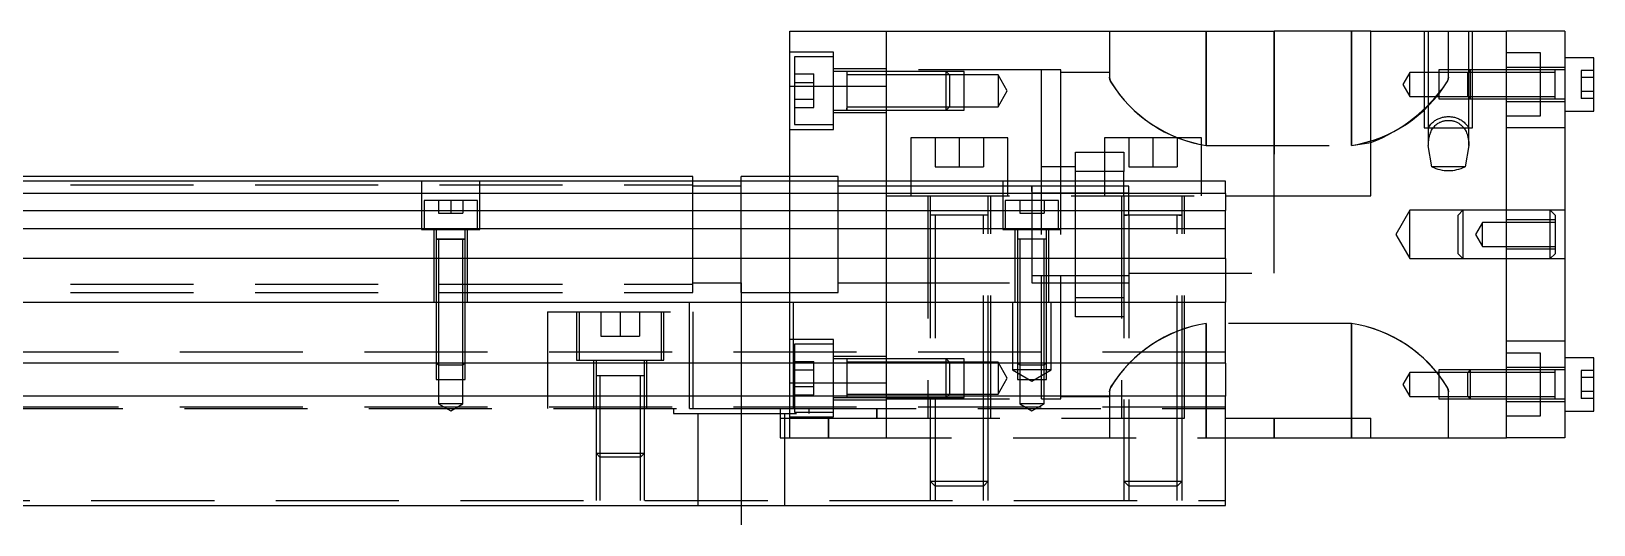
# Model space of a CAD drawing. Extents: x -10 to 660, y -255 to 102.
# Drawn here: x 336.7 to 498, y -223.3 to -172.3 of the extents above; entities that cross this region are included whole.
import ezdxf

# ---------------------------------------------------------------- set-up
doc = ezdxf.new("R2010")
doc.units = 0
doc.linetypes.add('CENTER', pattern=[50.8, 31.75, -6.35, 6.35, -6.35])
doc.linetypes.add('DASHED', pattern=[19.05, 12.7, -6.35])
doc.layers.get('0').update_dxf_attribs({"linetype": 'CONTINUOUS'})
doc.layers.add('CENTER', color=1, linetype='CENTER')

msp = doc.modelspace()

# ---------------------------------------------------------------- linework, layer by layer
at = {"color": 7, "linetype": 'CONTINUOUS'}
for p, q in [((415, -172.31), (425, -172.31)), ((415, -177.98029), (415, -172.31)), ((425, -172.31), (465, -172.31)), ((425, -187.81), (425, -172.31)), ((465, -189.31), (465, -172.31)), ((475, -172.31), (465, -172.31)), ((475, -189.31), (475, -172.31)), ((475, -172.31), (489, -172.31)), ((495, -172.31), (489, -172.31)), ((489, -214.31), (489, -172.31)), ((495, -172.31), (495, -214.31)), ((498, -175.06), (495, -175.06)), ((498, -180.56), (498, -175.06)), ((415, -177.98029), (425, -177.98029)), ((415, -187.81), (415, -177.98029)), ((495, -180.56), (498, -180.56)), ((437.5, -183.31), (427.5, -183.31)), ((427.5, -183.31), (427.5, -187.81)), ((437.5, -187.81), (437.5, -183.31)), ((457.5, -183.31), (447.5, -183.31)), ((447.5, -183.31), (447.5, -187.81)), ((457.5, -187.81), (457.5, -183.31)), ((405, -187.31), (323.5, -187.31)), ((460, -187.81), (323.5, -187.81)), ((405, -187.81), (405, -187.31)), ((410, -187.81), (410, -187.31)), ((415, -187.31), (410, -187.31)), ((440, -188.309994), (440, -189.31)), ((460, -189.062272), (460, -187.81)), ((460, -189.062272), (323.5, -189.062272)), ((441, -189.06), (440, -189.06)), ((440, -189.31), (440, -189.81)), ((444.5, -189.06), (441, -189.06)), ((447.5, -189.06), (444.5, -189.06)), ((449.5, -189.06), (447.5, -189.06)), ((450, -189.06), (449.5, -189.06)), ((460, -189.062272), (460, -190.83668)), ((460, -189.31), (475, -189.31)), ((323.5, -190.83668), (460, -190.83668)), ((440, -191.11), (440, -192.81)), ((455.500006, -191.31), (449.499994, -191.31)), ((455.500006, -191.31), (449.499994, -191.31)), ((455.500006, -191.31), (449.499994, -191.31)), ((460, -192.733076), (460, -190.83668)), ((460, -192.733076), (323.5, -192.733076)), ((440, -192.81), (440, -193.510038)), ((460, -195.787372), (460, -192.733076)), ((441.500006, -193.81), (439.998804, -193.81)), ((441.500006, -193.81), (441, -193.81)), ((460, -195.787372), (323.5, -195.787372)), ((460, -195.787372), (460, -200.31)), ((440, -197.56), (450, -197.56)), ((0, -200.31), (460, -200.31)), ((460, -206.61), (460, -200.31)), ((498, -206.06), (495, -206.06)), ((498, -211.56), (498, -206.06)), ((460, -206.61), (0, -206.61)), ((460, -206.61), (460, -210.01)), ((460, -210.01), (0, -210.01)), ((460, -221.31), (460, -210.01)), ((460, -212.31), (475, -212.31)), ((465, -214.31), (465, -212.31)), ((475, -214.31), (475, -212.31)), ((495, -211.56), (498, -211.56)), ((460, -214.31), (465, -214.31)), ((465, -214.31), (475, -214.31)), ((475, -214.31), (489, -214.31)), ((495, -214.31), (489, -214.31)), ((0, -221.31), (460, -221.31))]:
    msp.add_line(p, q, dxfattribs=at)
at = {"color": 3, "linetype": 'DASHED'}
for p, q in [((448, -172.31), (448, -177.044622)), ((458, -184.114212), (458, -172.31)), ((458, -172.31), (458, -184.114212)), ((465, -172.31), (465, -189.31)), ((473, -172.31), (473, -184.114212)), ((473, -184.114212), (473, -172.31)), ((480.500006, -172.31), (480.500006, -182.31)), ((480.9, -172.31), (485.1, -172.31)), ((480.9, -172.31), (480.9, -182.31)), ((483, -177.044622), (483, -172.31)), ((485.1, -182.31), (485.1, -172.31)), ((485.499994, -182.31), (485.499994, -172.31)), ((419.5, -174.460758), (415, -174.460758)), ((415.5, -174.960758), (415.5, -178.460758)), ((419.5, -174.960758), (415.5, -174.960758)), ((419.5, -182.460758), (419.5, -174.460758)), ((492.5, -174.56), (489, -174.56)), ((492.5, -181.06), (492.5, -174.56)), ((415.5, -176.728706), (417.5, -176.728706)), ((417.5, -177.594732), (417.5, -176.728706)), ((425, -176.210758), (419.5, -176.210758)), ((420.9, -176.460758), (419.5, -176.460758)), ((420.9, -176.460758), (420.895, -176.460758)), ((420.9, -176.460752), (420.9, -180.460762)), ((420.9, -176.460752), (420.9, -180.460762)), ((420.9, -176.460752), (420.9, -176.810758)), ((420.9, -176.460758), (420.9, -176.677426)), ((420.905, -176.460758), (420.9, -176.460758)), ((425, -176.460758), (420.9, -176.460758)), ((420.9, -176.677426), (420.9, -178.460758)), ((420.9, -176.810758), (420.9, -178.327714)), ((425, -176.810758), (420.9, -176.810758)), ((441, -176.31), (425, -176.31)), ((431.15, -176.460758), (425, -176.460758)), ((431.15, -176.460762), (425, -176.460762)), ((431.5, -176.810758), (425, -176.810758)), ((431.15, -178.460758), (431.15, -176.460758)), ((431.5, -176.810758), (431.15, -176.460758)), ((433, -176.460762), (431.15, -176.460762)), ((431.5, -176.810758), (431.5, -178.460758)), ((433, -176.810758), (431.5, -176.810758)), ((433, -180.460752), (433, -176.460762)), ((436.5, -176.810758), (433, -176.810758)), ((436.5, -176.810758), (436.5, -178.460758)), ((437.452628, -178.460758), (436.5, -176.810758)), ((441, -187.81), (441, -176.31)), ((443, -176.31), (441, -176.31)), ((443, -187.81), (443, -176.31)), ((448, -176.56), (443, -176.56)), ((448, -177.044622), (448.03311, -177.266202)), ((448.0406, -177.292522), (448, -177.044622)), ((448.03311, -177.266202), (448.13006, -177.52654)), ((448.159074, -177.587602), (448.0406, -177.292522)), ((479, -176.56), (478.278312, -177.81)), ((479, -179.06), (479, -176.56)), ((482, -176.56), (479, -176.56)), ((482, -176.310006), (482, -179.309994)), ((485.25, -176.310006), (482, -176.310006)), ((485, -176.56), (482, -176.56)), ((482.840926, -177.587602), (482.9594, -177.292522)), ((482.96689, -177.266202), (482.86994, -177.52654)), ((482.9594, -177.292522), (483, -177.044622)), ((483, -177.044622), (482.96689, -177.266202)), ((485.25, -176.31), (485, -176.56)), ((485, -179.06), (485, -176.56)), ((489, -176.56), (485, -176.56)), ((485.25, -176.31), (485.25, -179.31)), ((489, -176.31), (485.25, -176.31)), ((489, -176.310006), (485.25, -176.310006)), ((495, -176.06), (489, -176.06)), ((494, -176.31), (489, -176.31)), ((494, -176.56), (489, -176.56)), ((494, -176.31), (493.995, -176.31)), ((494, -177.81), (494, -176.309994)), ((494, -179.310006), (494, -176.309994)), ((494, -177.679962), (494, -176.309994)), ((494, -176.434678), (494, -176.31)), ((494.005, -176.31), (494, -176.31)), ((495, -176.31), (494, -176.31)), ((494, -177.679964), (494, -176.434678)), ((496.7, -176.366624), (496.7, -177.088312)), ((498, -176.366624), (496.7, -176.366624)), ((498, -177.088312), (496.7, -177.088312)), ((496.7, -177.088312), (496.7, -178.531688)), ((415.5, -177.594732), (417.5, -177.594732)), ((415.5, -178.460758), (415.5, -181.960758)), ((417.5, -179.326782), (417.5, -177.594732)), ((420.9, -178.327714), (420.9, -178.593802)), ((420.9, -178.460758), (420.9, -180.460762)), ((420.9, -178.460758), (420.9, -180.460762)), ((420.9, -178.460758), (420.9, -180.24405)), ((420.9, -178.593802), (420.9, -180.110758)), ((431.15, -180.460758), (431.15, -178.460758)), ((431.5, -178.460758), (431.5, -180.110758)), ((436.5, -178.460758), (436.5, -180.110758)), ((436.5, -180.110758), (437.452628, -178.460758)), ((478.278312, -177.81), (479, -179.06)), ((494, -177.813062), (494, -177.679962)), ((494, -177.813062), (494, -177.679964)), ((494, -179.310006), (494, -177.813062)), ((494, -178.010046), (494, -177.813062)), ((494, -179.18533), (494, -178.010046)), ((498, -178.531688), (496.7, -178.531688)), ((496.7, -178.531688), (496.7, -179.253376)), ((415.5, -179.326782), (417.5, -179.326782)), ((415.5, -180.192808), (417.5, -180.192808)), ((417.5, -180.192808), (417.5, -179.326782)), ((419.5, -180.460758), (420.905, -180.460758)), ((420.895, -180.460758), (425, -180.460758)), ((420.9, -180.110758), (425, -180.110758)), ((420.9, -180.24405), (420.9, -180.460758)), ((420.9, -180.24405), (420.9, -180.460758)), ((420.9, -180.460758), (420.9, -180.24409)), ((420.9, -180.460758), (420.9, -180.24409)), ((425, -180.110758), (431.5, -180.110758)), ((425, -180.460752), (431.15, -180.460752)), ((425, -180.460758), (431.15, -180.460758)), ((431.15, -180.460758), (431.5, -180.110758)), ((431.15, -180.460752), (433, -180.460752)), ((431.5, -180.110758), (433, -180.110758)), ((433, -180.110758), (436.5, -180.110758)), ((479, -179.06), (482, -179.06)), ((482, -179.06), (485, -179.06)), ((482, -179.309994), (485.25, -179.309994)), ((485, -179.06), (489, -179.06)), ((485, -179.06), (485.25, -179.31)), ((485.25, -179.309994), (489, -179.309994)), ((485.25, -179.31), (489, -179.31)), ((489, -179.06), (494, -179.06)), ((489, -179.31), (494, -179.31)), ((489, -179.56), (495, -179.56)), ((493.995, -179.31), (494, -179.31)), ((494, -179.31), (494, -179.18533)), ((494, -179.31), (494.005, -179.31)), ((494, -179.31), (495, -179.31)), ((498, -179.253376), (496.7, -179.253376)), ((415.5, -181.960758), (419.5, -181.960758)), ((419.5, -180.710758), (425, -180.710758)), ((480.907628, -182.31), (480.969086, -182.20795)), ((480.969086, -182.20795), (481.036096, -182.108238)), ((481.036096, -182.108238), (481.108724, -182.01125)), ((481.108724, -182.01125), (481.18703, -181.91737)), ((481.18703, -181.91737), (481.271082, -181.826986)), ((481.271082, -181.826986), (481.360942, -181.74048)), ((481.360942, -181.74048), (481.456672, -181.658242)), ((481.406876, -182.31), (481.472652, -182.226722)), ((481.456672, -181.658242), (481.530808, -181.600758)), ((481.472652, -182.226722), (481.54368, -182.146042)), ((481.530808, -181.600758), (481.608482, -181.545662)), ((481.54368, -182.146042), (481.619948, -182.0684)), ((481.608482, -181.545662), (481.689542, -181.493172)), ((481.619948, -182.0684), (481.70144, -181.99423)), ((481.689542, -181.493172), (481.773834, -181.44351)), ((481.70144, -181.99423), (481.788144, -181.923974)), ((481.773834, -181.44351), (481.861204, -181.396894)), ((481.788144, -181.923974), (481.880046, -181.858064)), ((481.861204, -181.396894), (481.951502, -181.353544)), ((481.880046, -181.858064), (481.954118, -181.810656)), ((481.951502, -181.353544), (482.044572, -181.313684)), ((481.954118, -181.810656), (482.03135, -181.766094)), ((482.03135, -181.766094), (482.111578, -181.724638)), ((482.044572, -181.313684), (482.12908, -181.281524)), ((482.111578, -181.724638), (482.175344, -181.694968)), ((482.12908, -181.281524), (482.216032, -181.252168)), ((482.175344, -181.694968), (482.240858, -181.667316)), ((482.216032, -181.252168), (482.305116, -181.225736)), ((482.240858, -181.667316), (482.307978, -181.6418)), ((482.305116, -181.225736), (482.396024, -181.202342)), ((482.307978, -181.6418), (482.376556, -181.618542)), ((482.376556, -181.618542), (482.444896, -181.598084)), ((482.396024, -181.202342), (482.488448, -181.182106)), ((482.444896, -181.598084), (482.514554, -181.579902)), ((482.488448, -181.182106), (482.582076, -181.165144)), ((482.514554, -181.579902), (482.585318, -181.564088)), ((482.582076, -181.165144), (482.6766, -181.151574)), ((482.585318, -181.564088), (482.656978, -181.55073)), ((482.656978, -181.55073), (482.732334, -181.539516)), ((482.6766, -181.151574), (482.77171, -181.141514)), ((482.732334, -181.539516), (482.808494, -181.531048)), ((482.77171, -181.141514), (482.864904, -181.135142)), ((482.808494, -181.531048), (482.885162, -181.525372)), ((482.864904, -181.135142), (482.958756, -181.1321)), ((482.885162, -181.525372), (482.96204, -181.522534)), ((482.958756, -181.1321), (483.052902, -181.132368)), ((482.96204, -181.522534), (483.025968, -181.522356)), ((483.025968, -181.522356), (483.089908, -181.524142)), ((483.052902, -181.132368), (483.146974, -181.135924)), ((483.089908, -181.524142), (483.15368, -181.527882)), ((483.146974, -181.135924), (483.240604, -181.14275)), ((483.15368, -181.527882), (483.21711, -181.53356)), ((483.21711, -181.53356), (483.282064, -181.541436)), ((483.240604, -181.14275), (483.333426, -181.152822)), ((483.282064, -181.541436), (483.346536, -181.551334)), ((483.333426, -181.152822), (483.425072, -181.16612)), ((483.346536, -181.551334), (483.410354, -181.563204)), ((483.410354, -181.563204), (483.473348, -181.576996)), ((483.425072, -181.16612), (483.52405, -181.18437)), ((483.473348, -181.576996), (483.552576, -181.597398)), ((483.52405, -181.18437), (483.621698, -181.206386)), ((483.552576, -181.597398), (483.630374, -181.620842)), ((483.621698, -181.206386), (483.717682, -181.232008)), ((483.630374, -181.620842), (483.706522, -181.647168)), ((483.706522, -181.647168), (483.780796, -181.676218)), ((483.717682, -181.232008), (483.811672, -181.261076)), ((483.780796, -181.676218), (483.852978, -181.70783)), ((483.811672, -181.261076), (483.90333, -181.29343)), ((483.852978, -181.70783), (483.922846, -181.741844)), ((483.90333, -181.29343), (483.992326, -181.32891)), ((483.922846, -181.741844), (483.993214, -181.779754)), ((483.992326, -181.32891), (484.085662, -181.37077)), ((483.993214, -181.779754), (484.061216, -181.820088)), ((484.061216, -181.820088), (484.126752, -181.862668)), ((484.085662, -181.37077), (484.176062, -181.416126)), ((484.126752, -181.862668), (484.189732, -181.907316)), ((484.176062, -181.416126), (484.263364, -181.46475)), ((484.189732, -181.907316), (484.272016, -181.97174)), ((484.263364, -181.46475), (484.347404, -181.51641)), ((484.272016, -181.97174), (484.34967, -182.039612)), ((484.347404, -181.51641), (484.428022, -181.570876)), ((484.34967, -182.039612), (484.42265, -182.110546)), ((484.42265, -182.110546), (484.482862, -182.17506)), ((484.428022, -181.570876), (484.505054, -181.627916)), ((484.482862, -182.17506), (484.539674, -182.241612)), ((484.505054, -181.627916), (484.608234, -181.712994)), ((484.539674, -182.241612), (484.593124, -182.31)), ((484.608234, -181.712994), (484.70488, -181.80296)), ((484.70488, -181.80296), (484.795058, -181.897352)), ((484.795058, -181.897352), (484.87883, -181.995712)), ((484.87883, -181.995712), (484.956264, -182.097578)), ((484.956264, -182.097578), (485.027422, -182.202494)), ((485.027422, -182.202494), (485.092372, -182.31)), ((489, -181.06), (492.5, -181.06)), ((415, -182.460758), (419.5, -182.460758)), ((430, -183.31), (430, -186.31)), ((432.5, -183.31), (432.5, -186.31)), ((435, -183.31), (435, -186.31)), ((450, -183.31), (450, -186.31)), ((452.5, -183.31), (452.5, -186.31)), ((455, -183.31), (455, -186.31)), ((473, -184.114212), (475.000156, -183.8137)), ((480.500006, -182.31), (485.499994, -182.31)), ((480.9, -182.31), (480.9, -184.115886)), ((481.13103, -182.800114), (481.252108, -182.54899)), ((481.252108, -182.54899), (481.406876, -182.31)), ((484.593124, -182.31), (484.655346, -182.397862)), ((484.655346, -182.397862), (484.712702, -182.488234)), ((484.712702, -182.488234), (484.765332, -182.58083)), ((484.765332, -182.58083), (484.813372, -182.675362)), ((484.813372, -182.675362), (484.8719, -182.80724)), ((484.8719, -182.80724), (484.92278, -182.9422)), ((484.92278, -182.9422), (484.966392, -183.079764)), ((484.966392, -183.079764), (485.010876, -183.252894)), ((485.010876, -183.252894), (485.045674, -183.429318)), ((485.045674, -183.429318), (485.071382, -183.608488)), ((485.071382, -183.608488), (485.0886, -183.789854)), ((485.0886, -183.789854), (485.099466, -184.041366)), ((485.1, -184.115234), (485.1, -182.31)), ((495, -182.31), (489, -182.31)), ((444.5, -184.81), (447.5, -184.81)), ((444.5, -186.81), (444.5, -184.81)), ((447.5, -184.81), (449.5, -184.81)), ((449.5, -184.81), (449.5, -186.81)), ((458, -184.114212), (473, -184.114212)), ((481.28872, -186.31), (480.9, -184.115388)), ((485.1, -184.114916), (484.71128, -186.31)), ((485.099466, -184.041366), (485.1, -184.114916)), ((485.1, -184.115886), (485.1, -184.115234)), ((430, -186.31), (432.5, -186.31)), ((432.5, -186.31), (435, -186.31)), ((444.5, -186.31), (441, -186.31)), ((447.5, -186.81), (444.5, -186.81)), ((444.5, -187.81), (444.5, -186.81)), ((449.5, -186.81), (447.5, -186.81)), ((449.5, -187.81), (449.5, -186.81)), ((450, -186.31), (452.5, -186.31)), ((452.5, -186.31), (455, -186.31)), ((484.71128, -186.31), (481.28872, -186.31)), ((55, -188.185), (405, -188.185)), ((377, -187.81), (377, -192.81)), ((383, -192.81), (383, -187.81)), ((405, -193.31), (405, -187.81)), ((410, -188.31), (405, -188.31)), ((410, -193.31), (410, -187.81)), ((420, -187.31), (415, -187.31)), ((415, -200.31), (415, -187.81)), ((420, -187.81), (420, -187.31)), ((420, -193.31), (420, -187.81)), ((425, -188.31), (420, -188.31)), ((425, -189.31), (425, -187.81)), ((427.5, -188.31), (425, -188.31)), ((427.5, -187.81), (427.5, -189.31)), ((437.5, -188.31), (427.5, -188.31)), ((437, -187.81), (437, -192.81)), ((437.5, -189.31), (437.5, -187.81)), ((440, -188.31), (437.5, -188.31)), ((440, -188.31), (439.995, -188.31)), ((440, -188.31), (440, -188.874922)), ((440, -188.311002), (440, -188.31)), ((441, -188.31), (440, -188.31)), ((440.005, -188.31), (440, -188.31)), ((440, -188.874038), (440, -188.311002)), ((441, -189.31), (441, -187.81)), ((444.5, -188.31), (441, -188.31)), ((443, -192.81), (443, -187.81)), ((444.5, -189.31), (444.5, -187.81)), ((447.5, -188.31), (444.5, -188.31)), ((447.5, -187.81), (447.5, -189.31)), ((449.5, -188.31), (447.5, -188.31)), ((449.5, -189.31), (449.5, -187.81)), ((450, -188.31), (449.5, -188.31)), ((450, -189.31), (450, -188.31)), ((457.5, -189.31), (457.5, -187.81)), ((382.75, -189.81), (377.25, -189.81)), ((377.25, -189.81), (377.25, -192.81)), ((378.75, -189.81), (378.75, -191.11)), ((380, -189.81), (380, -191.11)), ((381.25, -189.81), (381.25, -191.11)), ((382.75, -192.81), (382.75, -189.81)), ((425, -200.31), (425, -189.31)), ((425, -189.31), (460, -189.31)), ((429.25, -189.31), (429.25, -212.31)), ((429.5, -189.31), (429.5, -191.31)), ((435.5, -191.31), (435.5, -189.31)), ((435.75, -212.31), (435.75, -189.31)), ((442.75, -189.81), (437.25, -189.81)), ((437.25, -189.81), (437.25, -192.81)), ((438.75, -189.81), (438.75, -191.11)), ((440, -188.874922), (440, -189.309226)), ((440, -189.309226), (440, -189.709154)), ((440, -189.81), (440, -191.11)), ((441, -189.81), (441, -189.31)), ((441, -192.81), (441, -189.81)), ((441.25, -189.81), (441.25, -191.11)), ((442.75, -192.81), (442.75, -189.81)), ((444.5, -199.81), (444.5, -189.31)), ((449.25, -189.31), (449.25, -212.31)), ((449.5, -189.31), (449.5, -191.31)), ((450, -191.31), (450, -189.31)), ((455.5, -191.31), (455.5, -189.31)), ((455.75, -212.31), (455.75, -189.31)), ((465, -193.31), (465, -189.31)), ((378.75, -191.11), (380, -191.11)), ((380, -191.11), (381.25, -191.11)), ((435.500006, -191.31), (429.499994, -191.31)), ((429.5, -191.305), (429.5, -191.31)), ((429.849602, -191.31), (429.5, -191.31)), ((429.5, -191.31), (429.5, -212.31)), ((429.5, -191.31), (429.5, -191.315)), ((435.15035, -191.31), (429.849602, -191.31)), ((430, -191.31), (430, -212.31)), ((435, -212.31), (435, -191.31)), ((435.5, -191.31), (435.15035, -191.31)), ((435.5, -191.31), (435.5, -191.305)), ((435.5, -212.31), (435.5, -191.31)), ((435.5, -191.315), (435.5, -191.31)), ((438.75, -191.11), (440, -191.11)), ((440, -191.11), (441.25, -191.11)), ((440, -191.209918), (440, -192.809894)), ((449.5, -191.305), (449.5, -191.31)), ((449.5, -191.31), (449.84965, -191.31)), ((449.849602, -191.31), (449.5, -191.31)), ((449.5, -191.31), (449.5, -212.31)), ((449.5, -191.31), (449.5, -191.315)), ((455.15035, -191.31), (449.849602, -191.31)), ((450, -191.31), (450, -212.31)), ((455, -212.31), (455, -191.31)), ((455.150204, -191.31), (455.5, -191.31)), ((455.5, -191.31), (455.15035, -191.31)), ((455.5, -191.31), (455.5, -191.305)), ((455.5, -212.31), (455.5, -191.31)), ((455.5, -191.315), (455.5, -191.31)), ((479, -190.81), (477.556624, -193.31)), ((479, -195.81), (479, -190.81)), ((484.5, -190.81), (479, -190.81)), ((484.5, -190.81), (484, -191.31)), ((484, -195.31), (484, -191.31)), ((484.5, -190.81), (484.5, -195.81)), ((489, -190.81), (484.5, -190.81)), ((493.5, -190.81), (489, -190.81)), ((494, -191.810006), (489, -191.810006)), ((493.5, -195.81), (493.5, -190.81)), ((494, -191.31), (493.5, -190.81)), ((495, -190.81), (493.5, -190.81)), ((494, -191.31), (494, -195.31)), ((377, -192.81), (383, -192.81)), ((378.25, -192.81), (378.25, -200.31)), ((378.5, -192.81), (378.5, -193.81)), ((381.5, -193.81), (381.5, -192.81)), ((381.75, -200.31), (381.75, -192.81)), ((405, -199.31), (405, -193.31)), ((410, -199.31), (410, -193.31)), ((420, -199.31), (420, -193.31)), ((437, -192.81), (443, -192.81)), ((438.25, -192.81), (438.25, -200.31)), ((438.5, -192.81), (438.5, -193.81)), ((440, -192.809894), (440, -193.109992)), ((440, -193.109992), (440, -193.510036)), ((440, -193.510036), (440, -197.74509)), ((440, -193.510038), (440, -198.310006)), ((441, -193.31), (441, -192.81)), ((441, -210.31), (441, -193.31)), ((441.5, -193.81), (441.5, -192.81)), ((441.75, -200.31), (441.75, -192.81)), ((443, -193.31), (443, -192.81)), ((443, -210.31), (443, -193.31)), ((465, -197.31), (465, -193.31)), ((477.556624, -193.31), (479, -195.81)), ((486.5, -192.06), (485.778312, -193.31)), ((485.778312, -193.31), (486.5, -194.56)), ((486.5, -194.56), (486.5, -192.06)), ((489, -192.06), (486.5, -192.06)), ((494, -192.06), (489, -192.06)), ((379.998804, -193.81), (378.499994, -193.81)), ((381.500006, -193.81), (378.499994, -193.81)), ((379.998804, -193.81), (378.499994, -193.81)), ((378.5, -193.805), (378.5, -193.81)), ((378.624678, -193.81), (378.5, -193.81)), ((378.5, -193.81), (378.62467, -193.81)), ((378.624678, -193.81), (378.5, -193.81)), ((378.5, -193.81), (378.5, -193.815)), ((378.5, -193.81), (378.5, -200.31)), ((378.62467, -193.81), (381.375392, -193.81)), ((379.998804, -193.81), (378.624678, -193.81)), ((379.998804, -193.81), (378.624678, -193.81)), ((378.75, -193.81), (378.75, -200.31)), ((381.500006, -193.81), (379.998804, -193.81)), ((381.500006, -193.81), (379.998804, -193.81)), ((381.37533, -193.81), (379.998804, -193.81)), ((381.37533, -193.81), (379.998804, -193.81)), ((381.25, -200.31), (381.25, -193.81)), ((381.5, -193.81), (381.37533, -193.81)), ((381.5, -193.81), (381.37533, -193.81)), ((381.375392, -193.81), (381.5, -193.81)), ((381.5, -193.81), (381.5, -193.805)), ((381.5, -193.815), (381.5, -193.81)), ((381.5, -200.31), (381.5, -193.81)), ((439.998804, -193.81), (438.499994, -193.81)), ((439.998804, -193.81), (438.499994, -193.81)), ((438.5, -193.805), (438.5, -193.81)), ((438.624678, -193.81), (438.5, -193.81)), ((438.624678, -193.81), (438.5, -193.81)), ((438.5, -193.81), (438.5, -200.31)), ((438.5, -193.81), (438.5, -193.815)), ((440, -193.81), (438.624678, -193.81)), ((439.998804, -193.81), (438.624678, -193.81)), ((438.75, -193.81), (438.75, -200.31)), ((441, -193.81), (439.998804, -193.81)), ((441.37533, -193.81), (439.998804, -193.81)), ((441.000136, -193.81), (440, -193.81)), ((441.37533, -193.81), (441.000136, -193.81)), ((441.25, -200.31), (441.25, -193.81)), ((441.5, -193.81), (441.37533, -193.81)), ((441.5, -193.81), (441.37533, -193.81)), ((441.5, -193.81), (441.5, -193.805)), ((441.5, -200.31), (441.5, -193.81)), ((441.5, -193.815), (441.5, -193.81)), ((486.5, -194.56), (489, -194.56)), ((489, -194.56), (494, -194.56)), ((489, -194.809994), (494, -194.809994)), ((479, -195.81), (484.5, -195.81)), ((484, -195.31), (484.5, -195.81)), ((484.5, -195.81), (489, -195.81)), ((489, -195.81), (493.5, -195.81)), ((493.5, -195.81), (494, -195.31)), ((493.5, -195.81), (495, -195.81)), ((405, -198.31), (410, -198.31)), ((420, -198.31), (425, -198.31)), ((425, -198.31), (440.005, -198.31)), ((439.995, -198.31), (449.5, -198.31)), ((440, -197.74509), (440, -198.308998)), ((440, -198.308998), (440, -198.31)), ((440.005, -198.31), (449.5, -198.31)), ((449.5, -198.31), (450, -198.31)), ((450, -197.31), (465, -197.31)), ((55, -198.435), (405, -198.435)), ((55, -199.31), (405, -199.31)), ((410, -199.31), (415, -199.31)), ((415, -199.31), (420, -199.31)), ((444.5, -199.81), (449.5, -199.81)), ((444.5, -201.81), (444.5, -199.81)), ((378.5, -200.31), (378.5, -206.56)), ((378.500006, -200.31), (378.500006, -206.560006)), ((378.75, -200.31), (378.75, -206.61)), ((381.25, -206.61), (381.25, -200.31)), ((381.499994, -206.560006), (381.499994, -200.31)), ((381.5, -206.56), (381.5, -200.31)), ((390, -201.31), (390, -206.61)), ((390, -201.31), (405, -201.31)), ((393, -201.31), (393, -206.31)), ((393.25, -201.31), (393.25, -206.31)), ((395.5, -201.31), (395.5, -203.81)), ((397.5, -201.31), (397.5, -203.81)), ((399.5, -201.31), (399.5, -203.81)), ((401.75, -206.31), (401.75, -201.31)), ((402, -206.31), (402, -201.31)), ((404.638098, -211.31), (404.638098, -200.31)), ((405, -201.31), (405, -206.61)), ((415, -206.61), (415, -200.31)), ((415.361902, -200.31), (415.361902, -211.31)), ((425, -206.61), (425, -200.31)), ((438, -200.31), (438, -207.31)), ((438.5, -200.31), (438.5, -206.56)), ((438.500006, -200.31), (438.500006, -206.560006)), ((438.75, -200.31), (438.75, -206.61)), ((441.25, -206.61), (441.25, -200.31)), ((441.499994, -206.560006), (441.499994, -200.31)), ((441.5, -206.56), (441.5, -200.31)), ((442, -207.31), (442, -200.31)), ((449.5, -201.81), (444.5, -201.81)), ((473, -202.505788), (458, -202.505788)), ((458, -214.31), (458, -202.505788)), ((458, -202.505788), (458, -212.31)), ((473, -202.505788), (473, -214.31)), ((473, -212.31), (473, -202.505788)), ((395.5, -203.81), (397.5, -203.81)), ((397.5, -203.81), (399.5, -203.81)), ((419.5, -204.159242), (415, -204.159242)), ((415.5, -204.659242), (415.5, -206.61)), ((419.5, -204.659242), (415.5, -204.659242)), ((419.5, -212.159242), (419.5, -204.159242)), ((489, -204.31), (495, -204.31)), ((460, -205.46), (0, -205.46)), ((393, -206.31), (402, -206.31)), ((394.75, -206.31), (394.75, -211.31)), ((395, -206.31), (395, -206.61)), ((400, -206.61), (400, -206.31)), ((400.25, -211.31), (400.25, -206.31)), ((415.5, -206.427192), (417.5, -206.427192)), ((417.5, -207.293218), (417.5, -206.427192)), ((425, -205.909242), (419.5, -205.909242)), ((420.9, -206.159242), (419.5, -206.159242)), ((420.9, -206.159242), (420.895, -206.159242)), ((420.9, -206.159238), (420.9, -206.61)), ((420.9, -206.159242), (420.9, -206.37591)), ((420.905, -206.159242), (420.9, -206.159242)), ((425, -206.159242), (420.9, -206.159242)), ((420.9, -206.37591), (420.9, -206.609676)), ((431.15, -206.159242), (425, -206.159242)), ((431.15, -206.159248), (425, -206.159248)), ((431.15, -208.159242), (431.15, -206.159242)), ((431.5, -206.509242), (431.15, -206.159242)), ((433, -206.159248), (431.15, -206.159248)), ((433, -210.159238), (433, -206.159248)), ((492.5, -205.56), (489, -205.56)), ((492.5, -212.06), (492.5, -205.56)), ((378.5, -206.56), (381.5, -206.56)), ((378.5, -206.56), (378.55, -206.61)), ((378.500006, -206.560006), (378.500006, -206.61)), ((378.500006, -206.61), (378.500006, -208.31)), ((378.55, -206.61), (378.75, -206.81)), ((378.75, -206.61), (378.75, -206.81)), ((381.25, -206.81), (378.75, -206.81)), ((378.75, -206.81), (378.75, -208.31)), ((381.25, -206.81), (381.25, -206.61)), ((381.25, -206.81), (381.45, -206.61)), ((381.25, -208.31), (381.25, -206.81)), ((381.45, -206.61), (381.5, -206.56)), ((381.499994, -206.61), (381.499994, -206.560006)), ((381.499994, -208.31), (381.499994, -206.61)), ((390, -206.61), (390, -210.01)), ((400.000006, -207.91), (394.999994, -207.91)), ((400.000006, -207.91), (394.999994, -207.91)), ((395, -206.61), (395, -207.91)), ((395, -207.905), (395, -207.91)), ((395.257468, -207.91), (395, -207.91)), ((395, -207.91), (395, -207.915)), ((395, -207.91), (395, -210.01)), ((399.742552, -207.91), (395.257468, -207.91)), ((395.4, -207.91), (395.4, -210.01)), ((399.6, -210.01), (399.6, -207.91)), ((400, -207.91), (399.742552, -207.91)), ((400, -207.91), (400, -206.61)), ((400, -207.91), (400, -207.905)), ((400, -207.915), (400, -207.91)), ((400, -210.01), (400, -207.91)), ((405, -206.61), (405, -210.01)), ((415, -208.63971), (415, -206.61)), ((415.5, -206.61), (415.5, -208.159242)), ((415.5, -207.293218), (417.5, -207.293218)), ((417.5, -209.025268), (417.5, -207.293218)), ((425, -206.509242), (420.9, -206.509242)), ((420.9, -206.609676), (420.9, -206.744256)), ((420.9, -206.61), (420.9, -206.744252)), ((420.9, -206.744252), (420.9, -208.019196)), ((420.9, -206.744256), (420.9, -208.159242)), ((420.9, -208.019196), (420.9, -208.299288)), ((431.5, -206.509242), (425, -206.509242)), ((425, -210.01), (425, -206.61)), ((431.5, -206.509242), (431.5, -208.159242)), ((433, -206.509242), (431.5, -206.509242)), ((436.5, -206.509242), (433, -206.509242)), ((436.5, -206.509242), (436.5, -208.159242)), ((437.452628, -208.159242), (436.5, -206.509242)), ((442, -207.31), (438, -207.31)), ((438, -207.31), (440, -208.4647)), ((438.5, -206.56), (441.5, -206.56)), ((438.5, -206.56), (438.55, -206.61)), ((438.500006, -206.560006), (438.500006, -206.61)), ((438.500006, -206.61), (438.500006, -208.31)), ((438.55, -206.61), (438.75, -206.81)), ((438.75, -206.61), (438.75, -206.81)), ((441.25, -206.81), (438.75, -206.81)), ((438.75, -206.81), (438.75, -208.31)), ((440, -208.4647), (442, -207.31)), ((441.25, -206.81), (441.25, -206.61)), ((441.25, -206.81), (441.45, -206.61)), ((441.25, -208.31), (441.25, -206.81)), ((441.45, -206.61), (441.5, -206.56)), ((441.499994, -206.61), (441.499994, -206.560006)), ((441.499994, -208.31), (441.499994, -206.61)), ((479, -207.56), (478.278312, -208.81)), ((479, -210.06), (479, -207.56)), ((482, -207.56), (479, -207.56)), ((482, -207.310006), (482, -210.309994)), ((485.25, -207.310006), (482, -207.310006)), ((485, -207.56), (482, -207.56)), ((485.25, -207.31), (485, -207.56)), ((485, -210.06), (485, -207.56)), ((489, -207.56), (485, -207.56)), ((485.25, -207.31), (485.25, -210.31)), ((489, -207.31), (485.25, -207.31)), ((489, -207.310006), (485.25, -207.310006)), ((495, -207.06), (489, -207.06)), ((494, -207.31), (489, -207.31)), ((494, -207.56), (489, -207.56)), ((494, -207.31), (493.995, -207.31)), ((494, -208.679962), (494, -207.309994)), ((494, -207.434678), (494, -207.31)), ((495, -207.31), (494, -207.31)), ((494.005, -207.31), (494, -207.31)), ((494, -208.679964), (494, -207.434678)), ((496.7, -207.366624), (496.7, -208.088312)), ((498, -207.366624), (496.7, -207.366624)), ((378.500006, -208.31), (381.499994, -208.31)), ((378.75, -208.31), (378.75, -210.81)), ((381.25, -210.81), (381.25, -208.31)), ((415, -208.63971), (425, -208.63971)), ((415, -210.01), (415, -208.63971)), ((415.5, -208.159242), (415.5, -210.01)), ((415.5, -209.025268), (417.5, -209.025268)), ((417.5, -209.891294), (417.5, -209.025268)), ((420.9, -208.159242), (420.9, -209.574302)), ((420.9, -208.299288), (420.9, -209.574304)), ((420.9, -209.574302), (420.9, -209.942534)), ((420.9, -209.574304), (420.9, -210.01)), ((431.15, -210.159242), (431.15, -208.159242)), ((431.5, -208.159242), (431.5, -209.809242)), ((436.5, -208.159242), (436.5, -209.809242)), ((436.5, -209.809242), (437.452628, -208.159242)), ((438.500006, -208.31), (441.499994, -208.31)), ((438.75, -208.31), (438.75, -210.81)), ((441.25, -210.81), (441.25, -208.31)), ((448.0406, -209.327478), (448, -209.575378)), ((448, -209.575378), (448.03311, -209.353798)), ((448, -209.575378), (448, -214.31)), ((448.03311, -209.353798), (448.13006, -209.09346)), ((448.159074, -209.032398), (448.0406, -209.327478)), ((478.278312, -208.81), (479, -210.06)), ((482.840926, -209.032398), (482.9594, -209.327478)), ((482.96689, -209.353798), (482.86994, -209.09346)), ((482.9594, -209.327478), (483, -209.575378)), ((483, -209.575378), (482.96689, -209.353798)), ((483, -214.31), (483, -209.575378)), ((494, -208.813062), (494, -208.679962)), ((494, -208.813062), (494, -208.679964)), ((494, -210.310006), (494, -208.813062)), ((494, -209.010046), (494, -208.813062)), ((494, -210.18533), (494, -209.010046)), ((496.7, -208.088312), (496.7, -209.531688)), ((498, -208.088312), (496.7, -208.088312)), ((498, -209.531688), (496.7, -209.531688)), ((496.7, -209.531688), (496.7, -210.253376)), ((460, -211.16), (0, -211.16)), ((381.25, -210.81), (378.75, -210.81)), ((378.75, -210.81), (380, -211.531688)), ((380, -211.531688), (381.25, -210.81)), ((390, -210.01), (390, -211.31)), ((395, -210.01), (395, -211.31)), ((395.4, -210.01), (395.4, -211.31)), ((399.6, -211.31), (399.6, -210.01)), ((400, -211.31), (400, -210.01)), ((405, -210.01), (405, -211.31)), ((415, -211.31), (415, -210.01)), ((415.5, -209.891294), (417.5, -209.891294)), ((415.5, -210.01), (415.5, -211.31)), ((419.5, -210.159242), (420.9, -210.159242)), ((419.5, -210.409242), (425, -210.409242)), ((420.895, -210.159242), (420.9, -210.159242)), ((420.9, -209.809242), (425, -209.809242)), ((420.9, -209.942534), (420.9, -210.010154)), ((420.9, -210.01), (420.9, -210.159248)), ((420.9, -210.010154), (420.9, -210.159242)), ((420.9, -210.159242), (420.905, -210.159242)), ((420.9, -210.159242), (425, -210.159242)), ((425, -209.809242), (431.5, -209.809242)), ((425, -212.31), (425, -210.01)), ((425, -210.159238), (431.15, -210.159238)), ((425, -210.159242), (431.15, -210.159242)), ((425, -210.31), (441, -210.31)), ((431.15, -210.159242), (431.5, -209.809242)), ((431.15, -210.159238), (433, -210.159238)), ((431.5, -209.809242), (433, -209.809242)), ((433, -209.809242), (436.5, -209.809242)), ((441.25, -210.81), (438.75, -210.81)), ((438.75, -210.81), (440, -211.531688)), ((440, -211.531688), (441.25, -210.81)), ((441, -210.31), (443, -210.31)), ((443, -210.06), (448, -210.06)), ((479, -210.06), (482, -210.06)), ((482, -210.06), (485, -210.06)), ((482, -210.309994), (485.25, -210.309994)), ((485, -210.06), (489, -210.06)), ((485, -210.06), (485.25, -210.31)), ((485.25, -210.309994), (489, -210.309994)), ((485.25, -210.31), (489, -210.31)), ((489, -210.06), (494, -210.06)), ((489, -210.31), (494, -210.31)), ((489, -210.56), (495, -210.56)), ((493.995, -210.31), (494, -210.31)), ((494, -210.31), (494, -210.18533)), ((494, -210.31), (495, -210.31)), ((494, -210.31), (494.005, -210.31)), ((498, -210.253376), (496.7, -210.253376)), ((295.361902, -211.31), (404.638098, -211.31)), ((395, -211.31), (395, -215.91)), ((395.000006, -211.31), (395.000006, -215.910006)), ((395.4, -211.31), (395.4, -216.31)), ((399.6, -216.31), (399.6, -211.31)), ((399.999994, -215.910006), (399.999994, -211.31)), ((400, -215.91), (400, -211.31)), ((403, -211.31), (403, -211.81)), ((403, -211.81), (417, -211.81)), ((404.638098, -211.31), (415.361902, -211.31)), ((405.5, -211.81), (405.5, -221.31)), ((414, -211.31), (414, -212.31)), ((414, -212.31), (424, -212.31)), ((414, -212.31), (414, -214.31)), ((414.5, -221.31), (414.5, -211.81)), ((415, -214.31), (415, -211.31)), ((415, -212.159242), (419.5, -212.159242)), ((415.361902, -211.31), (460, -211.31)), ((415.5, -211.31), (415.5, -211.659242)), ((415.5, -211.659242), (419.5, -211.659242)), ((417, -211.81), (417, -211.31)), ((419, -214.31), (419, -212.31)), ((419, -212.31), (419, -214.31)), ((424, -212.31), (424, -211.31)), ((424, -211.31), (424, -212.31)), ((424, -212.31), (460, -212.31)), ((425, -214.31), (425, -212.31)), ((429.5, -212.31), (429.5, -218.81)), ((429.500006, -212.31), (429.500006, -218.810006)), ((430, -212.31), (430, -219.31)), ((435, -219.31), (435, -212.31)), ((435.499994, -218.810006), (435.499994, -212.31)), ((435.5, -218.81), (435.5, -212.31)), ((449.5, -212.31), (449.5, -218.81)), ((449.500006, -212.31), (449.500006, -218.810006)), ((450, -212.31), (450, -219.31)), ((455, -219.31), (455, -212.31)), ((455.499994, -218.810006), (455.499994, -212.31)), ((455.5, -218.81), (455.5, -212.31)), ((458, -212.31), (458, -214.31)), ((465, -212.31), (465, -214.31)), ((473, -214.31), (473, -212.31)), ((489, -212.06), (492.5, -212.06)), ((414, -214.31), (419, -214.31)), ((419, -214.31), (460, -214.31)), ((395, -215.91), (400, -215.91)), ((395, -215.91), (395.4, -216.31)), ((395.000006, -215.910006), (395.000006, -220.81)), ((399.6, -216.31), (400, -215.91)), ((399.999994, -220.81), (399.999994, -215.910006)), ((399.6, -216.31), (395.4, -216.31)), ((395.4, -216.31), (395.4, -220.81)), ((399.6, -220.81), (399.6, -216.31)), ((429.5, -218.81), (435.5, -218.81)), ((429.5, -218.81), (430, -219.31)), ((429.500006, -218.810006), (429.500006, -220.81)), ((435, -219.31), (430, -219.31)), ((430, -219.31), (430, -220.81)), ((435, -219.31), (435.5, -218.81)), ((435, -220.81), (435, -219.31)), ((435.499994, -220.81), (435.499994, -218.810006)), ((449.5, -218.81), (455.5, -218.81)), ((449.5, -218.81), (450, -219.31)), ((449.500006, -218.810006), (449.500006, -220.81)), ((455, -219.31), (450, -219.31)), ((450, -219.31), (450, -220.81)), ((455, -219.31), (455.5, -218.81)), ((455, -220.81), (455, -219.31)), ((455.499994, -220.81), (455.499994, -218.810006)), ((0, -220.81), (460, -220.81))]:
    msp.add_line(p, q, dxfattribs=at)
for centre, radius, start, end in [((460.201275, -170.128539), 14.157848, 211.50258976, 261.05531002), ((460.184133, -170.138484), 14.145367, 211.77681625, 261.11763622), ((470.798725, -170.128539), 14.157848, 278.94468998, 328.49741024), ((469.046423, -168.265785), 16.648862, 290.9532474, 325.95062329), ((484.314146, -184.037161), 3.415042, 158.7624981, 181.31256833), ((483, -182.886358), 3.827506, 243.442195, 296.557805), ((460.201275, -216.491461), 14.157848, 98.94468998, 148.49741024), ((460.184133, -216.481516), 14.145367, 98.88236378, 148.22318375), ((470.798725, -216.491461), 14.157848, 31.50258976, 81.05531002), ((470.815867, -216.481516), 14.145367, 31.77681625, 81.11763622)]:
    msp.add_arc(centre, radius, start, end, dxfattribs=at)
at = {"layer": 'CENTER', "color": 1, "linetype": 'CENTER'}
msp.add_line((410, -198.31), (410, -223.31), dxfattribs=at)

doc.saveas('drawing.dxf')
